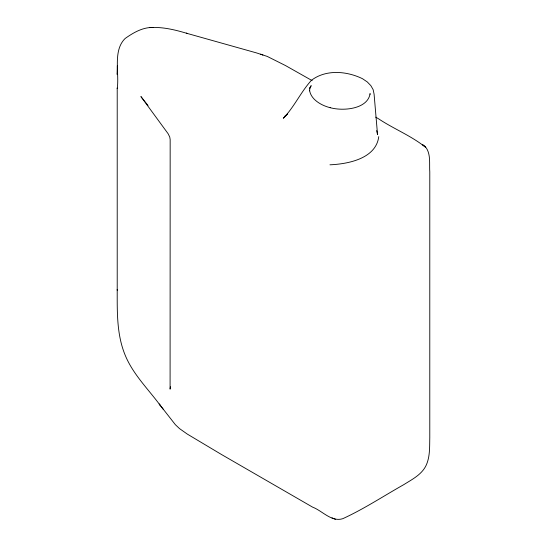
<?xml version="1.0" encoding="UTF-8"?>
<svg xmlns="http://www.w3.org/2000/svg" width="547" height="547" viewBox="0 0 547 547"><rect width="100%" height="100%" fill="white"/><g stroke="black" fill="none" stroke-linecap="round" stroke-linejoin="round"><path stroke-width="0.82" d="M117.215 88.607C119.54 73.325 112.566 50.721 125.154 38.475C133.406 32.622 142.856 27.124 153.324 27.459L149.639 27.623C162.432 26.673 175.122 29.818 187.286 33.463L186.329 33.189L256.468 52.895L267.216 56.403L285.486 65.551L312.173 80.635M117.249 74.399L117.366 65.743L117.249 74.399L117.256 73.797M170.411 386.763L170.09 389.149L170.165 139.567L169.727 136.976L168.093 133.694L140.914 96.566L148.005 105.503M378.763 136.634C376.021 158.616 348.152 164.018 329.957 164.811M309.602 88.607L309.992 87.664L309.547 90.884L309.561 90.132C310.717 99.438 321.308 105.516 330.224 107.697L330.162 107.684C343.783 111.431 367.912 108.887 370.08 93.578L370.093 94.316M309.999 87.869L311.175 85.66L310.211 87.417M286.054 115.526L284.652 116.49L287.428 114.008L283.319 118.268C294.327 106.87 300.836 91.923 311.441 80.293C326.012 69.202 346.798 71.048 362.476 78.7L367.263 81.934L370.845 85.633L373.136 89.626L374.086 94.152L377.533 134.494L376.63 130.603M163.505 409.6L159.17 403.98L175.382 424.711L179.539 428.616L187.313 434.099L221.426 454.468L312.611 507.144C322.313 510.795 331.537 522.31 342.798 518.679C363.933 509.004 383.461 496.102 403.693 484.697C412.151 479.384 422.127 474.461 426.387 464.813C430.086 456.225 429.58 446.625 429.785 437.484L429.785 171.867C429.224 163.922 430.879 154.808 426.209 147.834C411.857 135.998 393.881 129.037 378.435 118.726L375.721 117.154M260.687 54.167L262.909 54.919L262.362 54.727M331.988 517.893L335.427 519.274M160.08 405.149C147.902 388.746 132.695 373.929 124.955 354.641C116.586 334.005 117.222 311.25 117.215 289.404M117.215 88.046L117.215 290.272M425.484 146.952L422.571 144.675L425.484 146.952"/></g></svg>
